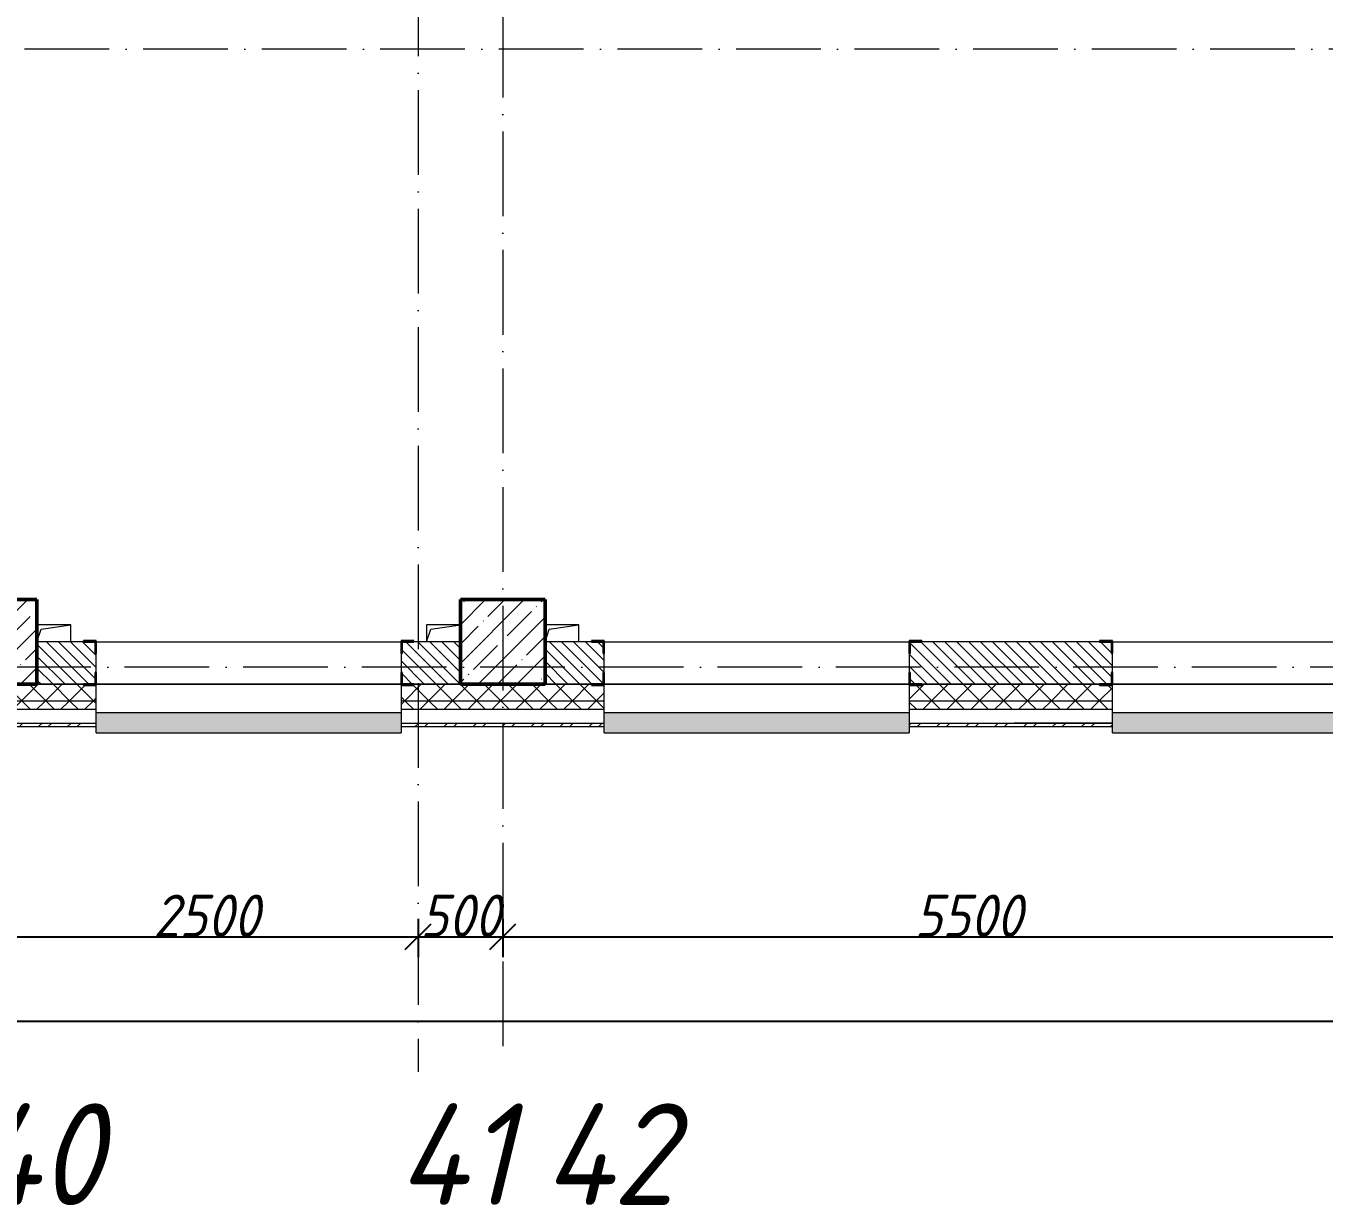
# Model space of a CAD drawing. Header units: millimetres. Extents: x -606178 to 312196, y -19338 to 632709.
# Drawn here: x -86030 to -78365, y 503900 to 510862 of the extents above; entities that cross this region are included whole.
import ezdxf

# ---------------------------------------------------------------- set-up
doc = ezdxf.new("R2010")
doc.units = ezdxf.units.MM
doc.linetypes.add('50_200_ШТРИХ_1Т_ш5_п1_п1_', pattern=[700, 500, -100, 0, -100])
for name, color, linetype, lineweight in [('A-____-____-DIMS', 7, 'Continuous', 9), ('A-GENM-____-MCUT', 7, 'Continuous', 25), ('A-GENM-____-OTLN', 7, 'Continuous', 9), ('A-GENM-____-OTLN-1', 7, 'Continuous', 25), ('A-GLAZ-____-OTLN', 7, 'Continuous', 9), ('A-WALL-____-MCUT', 7, 'Continuous', 13), ('A-WALL-____-MCUT-1', 7, 'Continuous', 9), ('A-WALL-____-OTLN', 7, 'Continuous', 9), ('A-WALL-____-PATT-1', 7, 'Continuous', 9), ('A-WALL-FNSH-MCUT-1', 7, 'Continuous', 9), ('S-COLS-____-MCUT', 7, 'Continuous', 50), ('S-COLS-____-OTLN', 7, 'Continuous', 9), ('S-GRID-____-IDEN', 7, 'Continuous', 9), ('S-GRID-____-OTLN-1', 7, '50_200_ШТРИХ_1Т_ш5_п1_п1_', 9)]:
    doc.layers.add(name, color=color, linetype=linetype, lineweight=lineweight)
doc.layers.add('A-GLAZ-____-OTLN-1', color=7, linetype='Continuous', lineweight=9, true_color=0xc0c0c0)
doc.styles.add('ISOCPEUR_I_9', font='isocpeui.ttf', dxfattribs={"width": 0.9, "height": 250})
doc.dimstyles.new('ISO-2_5_0_9К_БОЛЬШОЙ_ОСИ', dxfattribs={"dimscale": 304.8, "dimtxt": 248.995294, "dimasz": 0.492126, "dimexe": 0.393701, "dimexo": 0, "dimgap": 0, "dimtad": 1, "dimdec": 0, "dimzin": 0, "dimdsep": 46, "dimtxsty": 'ISOCPEUR_I_9', "dimblk1": 'OBLIQUE', "dimblk2": 'OBLIQUE', "dimsah": 1, "dimcen": 0.09, "dimdle": 0.393701, "dimazin": 0, "dimtfac": 1, "dimtdec": 4, "dimtix": 1, "dimtmove": 0, "dimatfit": 3, "dimfxl": 1, "dimtvp": 1, "dimtolj": 1, "dimtzin": 0, "dimarcsym": 2})
pattern_1 = [(45, (-140714.89, 451794.26), (-70.71068, 70.71068), []), (135, (-140714.89, 451794.26), (-70.71068, -70.71068), [])]
pattern_2 = [(135, (-140714.89, 451794.26), (-35.35534, -35.35534), [])]
pattern_3 = [(45, (-140714.89, 451794.26), (-85.53659, 85.53659), []), (45, (-140657.87, 451794.26), (-85.53659, 85.53659), [])]

# ---------------------------------------------------------------- blocks, each defined once
blk = doc.blocks.new('BSC_Колонна _Прямоугольная - 500х500-V18-АР1_План отверстий 3 этажа в осях 1-64_Ю-ЯЯ')
at = {"layer": 'S-COLS-____-OTLN'}
h = blk.add_hatch(dxfattribs=at)
h.set_pattern_fill('FP_25', color=256, style=0, pattern_type=2)
h.set_pattern_definition([(45, (-54500, -55431.04), (-114.04925, 114.04925), []), (45, (-54385.95, -55431.04), (-114.04925, 114.04925), [201.613, -40.323, 3.353, -36.97])])
h.paths.add_polyline_path([(-250, -250), (250, -250), (250, 250), (-250, 250), (-250, 177.9)], flags=0)
at = {"layer": 'S-COLS-____-MCUT'}
for p, q in [((250, 250), (-250, 250)), ((-250, 250), (-250, -250)), ((250, -250), (250, 250)), ((-250, -250), (250, -250))]:
    blk.add_line(p, q, dxfattribs=at)
blk = doc.blocks.new('BSC_Колонна _Прямоугольная - 500х500-V62-АР1_План отверстий 3 этажа в осях 1-64_Ю-ЯЯ')
at = {"layer": 'S-COLS-____-OTLN'}
h = blk.add_hatch(dxfattribs=at)
h.set_pattern_fill('FP_70', color=256, style=0, pattern_type=2)
h.set_pattern_definition([(45, (-57500, -55431.04), (-114.04925, 114.04925), []), (45, (-57385.95, -55431.04), (-114.04925, 114.04925), [201.613, -40.323, 3.353, -36.97])])
h.paths.add_polyline_path([(-250, -250), (250, -250), (250, 250), (-250, 250), (-250, 177.9)], flags=0)
at = {"layer": 'S-COLS-____-MCUT'}
for p, q in [((250, 250), (-250, 250)), ((-250, 250), (-250, -250)), ((250, -250), (250, 250)), ((-250, -250), (250, -250))]:
    blk.add_line(p, q, dxfattribs=at)
blk = doc.blocks.new('Фахверк_СКБ_Уголок - 250_2700-27497298-АР1_План отверстий 3 этажа в осях 1-64_Ю-ЯЯ')
at = {"layer": 'A-GENM-____-MCUT'}
for p, q in [((200, 181), (125, 181)), ((125, 181), (125, 106)), ((131, 106), (131, 175)), ((131, 175), (200, 175)), ((200, 175), (200, 181)), ((125, 106), (131, 106)), ((131, -6), (125, -6)), ((125, -6), (125, -81)), ((131, -75), (131, -6)), ((200, -75), (131, -75)), ((200, -81), (200, -75)), ((125, -81), (200, -81))]:
    blk.add_line(p, q, dxfattribs=at)
blk = doc.blocks.new('AR_Отверстие прямоугольное _в плите_ - AR_Отверстие прямоугольное _в плите_-V178-АР1_План отверстий 3 этажа в осях 1-64_Ю-ЯЯ')
at = {"layer": 'A-GENM-____-OTLN'}
for p, q in [((100, 50), (-100, 50)), ((-100, -50), (-75, 25)), ((-75, 25), (100, 50)), ((100, -50), (100, 50))]:
    blk.add_line(p, q, dxfattribs=at)
blk = doc.blocks.new('AR_Отверстие прямоугольное _в плите_ - AR_Отверстие прямоугольное _в плите_-V185-АР1_План отверстий 3 этажа в осях 1-64_Ю-ЯЯ')
at = {"layer": 'A-GENM-____-OTLN'}
for p, q in [((100, 50), (-100, 50)), ((-100, 50), (-100, -50)), ((-100, -50), (-75, 25)), ((-75, 25), (100, 50))]:
    blk.add_line(p, q, dxfattribs=at)
blk = doc.blocks.new('Отлив_СКБ - Отлив витража_120_НВФ-31885687-АР1_План отверстий 3 этажа в осях 1-64_Ю-ЯЯ')
at = {"layer": 'A-GLAZ-____-OTLN-1'}
for points in [[(0, -2), (1800, -2), (1800, 0), (0, 0)], [(945, -120), (1800, -120), (1800, -2), (0, -2), (0, -120), (878.1, -120)]]:
    blk.add_hatch(color=256, dxfattribs=at).paths.add_polyline_path(points, flags=0)
at = {"layer": 'A-GLAZ-____-OTLN'}
for p, q in [((0, 0), (1800, 0)), ((1800, -2), (0, -2)), ((0, -120), (0, -83)), ((0, -120), (1800, -120)), ((1800, -83), (1800, -120))]:
    blk.add_line(p, q, dxfattribs=at)
blk = doc.blocks.new('_Oblique')
at = {"color": 0, "linetype": 'ByBlock', "lineweight": -2}
blk.add_line((-0.5, -0.5), (0.5, 0.5), dxfattribs=at)
blk = doc.blocks.new('*D5263')
at = {"layer": 'A-____-____-DIMS', "color": 0, "lineweight": -2, "transparency": 16777216}
for p, q in [((-86214.9, 505588.8), (-86214.9, 505362.7)), ((-83714.9, 505588.8), (-83714.9, 505362.7)), ((-86334.9, 505482.7), (-83594.9, 505482.7))]:
    blk.add_line(p, q, dxfattribs=at)
at = {"layer": 'Defpoints', "color": 0, "transparency": 16777216}
for p in [(-86214.9, 505588.8), (-83714.9, 505588.8), (-83714.9, 505482.7)]:
    blk.add_point(p, dxfattribs=at)
at = {"layer": 'A-____-____-DIMS', "color": 0, "lineweight": -2, "transparency": 16777216, "xscale": 150, "yscale": 150, "zscale": 150, "rotation": 180}
blk.add_blockref('_Oblique', (-86214.9, 505482.7), dxfattribs=at)
at = {"layer": 'A-____-____-DIMS', "color": 0, "lineweight": -2, "transparency": 16777216, "xscale": 150, "yscale": 150, "zscale": 150}
blk.add_blockref('_Oblique', (-83714.9, 505482.7), dxfattribs=at)
at = {"layer": 'A-____-____-DIMS', "color": 0, "transparency": 16777216, "insert": (-84964.9, 505607.7), "char_height": 250, "width": 758.478, "attachment_point": 5, "style": 'ISOCPEUR_I_9'}
blk.add_mtext('\\A1;2500', dxfattribs=at)
blk = doc.blocks.new('*D5264')
at = {"layer": 'A-____-____-DIMS', "color": 0, "lineweight": -2, "transparency": 16777216}
for p, q in [((-83714.9, 505588.8), (-83714.9, 505362.7)), ((-83214.9, 505588.8), (-83214.9, 505362.7)), ((-83834.9, 505482.7), (-83094.9, 505482.7))]:
    blk.add_line(p, q, dxfattribs=at)
at = {"layer": 'Defpoints', "color": 0, "transparency": 16777216}
for p in [(-83714.9, 505588.8), (-83214.9, 505588.8), (-83214.9, 505482.7)]:
    blk.add_point(p, dxfattribs=at)
at = {"layer": 'A-____-____-DIMS', "color": 0, "lineweight": -2, "transparency": 16777216, "xscale": 150, "yscale": 150, "zscale": 150, "rotation": 180}
blk.add_blockref('_Oblique', (-83714.9, 505482.7), dxfattribs=at)
at = {"layer": 'A-____-____-DIMS', "color": 0, "lineweight": -2, "transparency": 16777216, "xscale": 150, "yscale": 150, "zscale": 150}
blk.add_blockref('_Oblique', (-83214.9, 505482.7), dxfattribs=at)
at = {"layer": 'A-____-____-DIMS', "color": 0, "transparency": 16777216, "insert": (-83464.9, 505607.7), "char_height": 250, "width": 568.858, "attachment_point": 5, "style": 'ISOCPEUR_I_9'}
blk.add_mtext('\\A1;500', dxfattribs=at)
blk = doc.blocks.new('*D5265')
at = {"layer": 'A-____-____-DIMS', "color": 0, "lineweight": -2, "transparency": 16777216}
for p, q in [((-83214.9, 505588.8), (-83214.9, 505362.7)), ((-77714.9, 505588.8), (-77714.9, 505362.7)), ((-83334.9, 505482.7), (-77594.9, 505482.7))]:
    blk.add_line(p, q, dxfattribs=at)
at = {"layer": 'Defpoints', "color": 0, "transparency": 16777216}
for p in [(-83214.9, 505588.8), (-77714.9, 505588.8), (-77714.9, 505482.7)]:
    blk.add_point(p, dxfattribs=at)
at = {"layer": 'A-____-____-DIMS', "color": 0, "lineweight": -2, "transparency": 16777216, "xscale": 150, "yscale": 150, "zscale": 150, "rotation": 180}
blk.add_blockref('_Oblique', (-83214.9, 505482.7), dxfattribs=at)
at = {"layer": 'A-____-____-DIMS', "color": 0, "lineweight": -2, "transparency": 16777216, "xscale": 150, "yscale": 150, "zscale": 150}
blk.add_blockref('_Oblique', (-77714.9, 505482.7), dxfattribs=at)
at = {"layer": 'A-____-____-DIMS', "color": 0, "transparency": 16777216, "insert": (-80464.9, 505607.7), "char_height": 250, "width": 758.478, "attachment_point": 5, "style": 'ISOCPEUR_I_9'}
blk.add_mtext('\\A1;5500', dxfattribs=at)
blk = doc.blocks.new('*D5218')
at = {"layer": 'A-____-____-DIMS', "color": 0, "lineweight": -2, "transparency": 16777216}
for p, q in [((-143064.9, 505092), (-143064.9, 504865.9)), ((-69664.9, 505092), (-69664.9, 504865.9)), ((-143184.9, 504985.9), (-69544.9, 504985.9))]:
    blk.add_line(p, q, dxfattribs=at)
at = {"layer": 'Defpoints', "color": 0, "transparency": 16777216}
for p in [(-143064.9, 505092), (-69664.9, 505092), (-69664.9, 504985.9)]:
    blk.add_point(p, dxfattribs=at)
at = {"layer": 'A-____-____-DIMS', "color": 0, "lineweight": -2, "transparency": 16777216, "xscale": 150, "yscale": 150, "zscale": 150, "rotation": 180}
blk.add_blockref('_Oblique', (-143064.9, 504985.9), dxfattribs=at)
at = {"layer": 'A-____-____-DIMS', "color": 0, "lineweight": -2, "transparency": 16777216, "xscale": 150, "yscale": 150, "zscale": 150}
blk.add_blockref('_Oblique', (-69664.9, 504985.9), dxfattribs=at)
at = {"layer": 'A-____-____-DIMS', "color": 0, "transparency": 16777216, "insert": (-106364.9, 505112.5), "char_height": 250, "width": 971.082, "attachment_point": 5, "style": 'ISOCPEUR_I_9'}
blk.add_mtext('\\A1;73400', dxfattribs=at)

msp = doc.modelspace()

# ---------------------------------------------------------------- hatches: boundary and pattern name
at = {"layer": 'A-WALL-____-PATT-1'}
h = msp.add_hatch(dxfattribs=at)
h.set_pattern_fill('FP_9', color=256, style=0, pattern_type=2)
h.set_pattern_definition(pattern_2)
h.paths.add_polyline_path([(-85964.891, 506975.3011), (-85620.891, 506975.3011), (-85620.891, 507044.3011), (-85614.891, 507044.3011), (-85614.891, 507156.3011), (-85620.891, 507156.3011), (-85620.891, 507225.3011), (-85964.891, 507225.3011)], flags=0)
h.paths.add_polyline_path([(-83464.891, 506975.3011), (-83464.891, 507225.3011), (-83808.891, 507225.3011), (-83808.891, 507156.3011), (-83814.891, 507156.3011), (-83814.891, 507044.3011), (-83808.891, 507044.3011), (-83808.891, 506975.3011), (-83739.891, 506975.3011)], flags=0)
h = msp.add_hatch(dxfattribs=at)
h.set_pattern_fill('FP_9', color=256, style=0, pattern_type=2)
h.set_pattern_definition(pattern_2)
h.paths.add_polyline_path([(-77808.891, 506975.3011), (-77464.891, 506975.3011), (-77464.891, 507225.3011), (-77808.891, 507225.3011), (-77808.891, 507156.3011), (-77814.891, 507156.3011), (-77814.891, 507044.3011), (-77808.891, 507044.3011)], flags=0)
h.paths.add_polyline_path([(-79689.891, 506975.3011), (-79620.891, 506975.3011), (-79620.891, 507044.3011), (-79614.891, 507044.3011), (-79614.891, 507156.3011), (-79620.891, 507156.3011), (-79620.891, 507225.3011), (-80808.891, 507225.3011), (-80808.891, 507156.3011), (-80814.891, 507156.3011), (-80814.891, 507044.3011), (-80808.891, 507044.3011), (-80808.891, 506975.3011), (-80635.1311, 506975.3011)], flags=0)
h.paths.add_polyline_path([(-82620.891, 506975.3011), (-82620.891, 507044.3011), (-82614.891, 507044.3011), (-82614.891, 507156.3011), (-82620.891, 507156.3011), (-82620.891, 507225.3011), (-82964.891, 507225.3011), (-82964.891, 506975.3011), (-82689.891, 506975.3011)], flags=0)
h = msp.add_hatch(dxfattribs=at)
h.set_pattern_fill('FP_4', color=256, style=0, pattern_type=2)
h.set_pattern_definition(pattern_1)
h.paths.add_polyline_path([(-66495.4168, 506875.3011), (-66414.891, 506875.3011), (-66414.891, 506975.3011), (-72764.891, 506975.3011), (-72764.891, 506875.3011), (-70030.3454, 506875.3011)], flags=0)
h.paths.add_polyline_path([(-77100.2026, 506875.3011), (-76714.891, 506875.3011), (-76714.891, 506969.3011), (-76789.891, 506969.3011), (-76789.891, 506975.3011), (-77739.891, 506975.3011), (-77739.891, 506969.3011), (-77814.891, 506969.3011), (-77814.891, 506875.3011), (-77464.891, 506875.3011)], flags=0)
h.paths.add_polyline_path([(-75332.7383, 506875.3011), (-73764.891, 506875.3011), (-73764.891, 506975.3011), (-75639.891, 506975.3011), (-75639.891, 506969.3011), (-75714.891, 506969.3011), (-75714.891, 506875.3011)], flags=0)
h.paths.add_polyline_path([(-80739.891, 506875.3011), (-79614.891, 506875.3011), (-79614.891, 506969.3011), (-79689.891, 506969.3011), (-79689.891, 506975.3011), (-80739.891, 506975.3011), (-80739.891, 506969.3011), (-80814.891, 506969.3011), (-80814.891, 506875.3011), (-80808.891, 506875.3011)], flags=0)
h.paths.add_polyline_path([(-82614.891, 506875.3011), (-82614.891, 506969.3011), (-82689.891, 506969.3011), (-82689.891, 506975.3011), (-83739.891, 506975.3011), (-83739.891, 506969.3011), (-83814.891, 506969.3011), (-83814.891, 506875.3011), (-83286.3276, 506875.3011)], flags=0)
h.paths.add_polyline_path([(-86739.891, 506875.3011), (-85614.891, 506875.3011), (-85614.891, 506969.3011), (-85689.891, 506969.3011), (-85689.891, 506975.3011), (-86739.891, 506975.3011), (-86739.891, 506969.3011), (-86814.891, 506969.3011), (-86814.891, 506875.3011)], flags=0)
h.paths.add_polyline_path([(-88689.891, 506875.3011), (-88614.891, 506875.3011), (-88614.891, 506969.3011), (-88689.891, 506969.3011), (-88689.891, 506975.3011), (-89739.891, 506975.3011), (-89739.891, 506969.3011), (-89814.891, 506969.3011), (-89814.891, 506875.3011), (-89472.4526, 506875.3011)], flags=0)
h.paths.add_polyline_path([(-92464.891, 506875.3011), (-91614.891, 506875.3011), (-91614.891, 506969.3011), (-91689.891, 506969.3011), (-91689.891, 506975.3011), (-92739.891, 506975.3011), (-92739.891, 506969.3011), (-92814.891, 506969.3011), (-92814.891, 506875.3011), (-92739.891, 506875.3011)], flags=0)
h.paths.add_polyline_path([(-94774.8454, 506875.3011), (-94614.891, 506875.3011), (-94614.891, 506969.3011), (-94689.891, 506969.3011), (-94689.891, 506975.3011), (-96289.891, 506975.3011), (-96289.891, 506969.3011), (-96364.891, 506969.3011), (-96364.891, 506875.3011), (-95658.5776, 506875.3011)], flags=0)
h.paths.add_polyline_path([(-98309.774, 506875.3011), (-98164.891, 506875.3011), (-98164.891, 506969.3011), (-98239.891, 506969.3011), (-98239.891, 506975.3011), (-99289.891, 506975.3011), (-99289.891, 506969.3011), (-99364.891, 506969.3011), (-99364.891, 506875.3011)], flags=0)
h.paths.add_polyline_path([(-101164.891, 506875.3011), (-101164.891, 506969.3011), (-101239.891, 506969.3011), (-101239.891, 506975.3011), (-102289.891, 506975.3011), (-102289.891, 506969.3011), (-102364.891, 506969.3011), (-102364.891, 506875.3011), (-101844.7026, 506875.3011)], flags=0)
h.paths.add_polyline_path([(-104495.899, 506875.3011), (-104164.891, 506875.3011), (-104164.891, 506969.3011), (-104239.891, 506969.3011), (-104239.891, 506975.3011), (-105289.891, 506975.3011), (-105289.891, 506969.3011), (-105364.891, 506969.3011), (-105364.891, 506875.3011), (-104937.7651, 506875.3011)], flags=0)
h.paths.add_polyline_path([(-108289.891, 506875.3011), (-107164.891, 506875.3011), (-107164.891, 506969.3011), (-107239.891, 506969.3011), (-107239.891, 506975.3011), (-108289.891, 506975.3011), (-108289.891, 506969.3011), (-108364.891, 506969.3011), (-108364.891, 506875.3011), (-108358.891, 506875.3011)], flags=0)
h.paths.add_polyline_path([(-111364.891, 506875.3011), (-110164.891, 506875.3011), (-110164.891, 506969.3011), (-110239.891, 506969.3011), (-110239.891, 506975.3011), (-111289.891, 506975.3011), (-111289.891, 506969.3011), (-111364.891, 506969.3011)], flags=0)
h.paths.add_polyline_path([(-113164.891, 506875.3011), (-113164.891, 506969.3011), (-113239.891, 506969.3011), (-113239.891, 506975.3011), (-114289.891, 506975.3011), (-114289.891, 506969.3011), (-114364.891, 506969.3011), (-114364.891, 506875.3011), (-113333.2204, 506875.3011)], flags=0)
h.paths.add_polyline_path([(-117289.891, 506875.3011), (-116164.891, 506875.3011), (-116164.891, 506969.3011), (-116239.891, 506969.3011), (-116239.891, 506975.3011), (-117289.891, 506975.3011), (-117289.891, 506969.3011), (-117364.891, 506969.3011), (-117364.891, 506875.3011), (-117358.891, 506875.3011)], flags=0)
h.paths.add_polyline_path([(-119164.891, 506875.3011), (-119164.891, 506969.3011), (-119239.891, 506969.3011), (-119239.891, 506975.3011), (-120289.891, 506975.3011), (-120289.891, 506969.3011), (-120364.891, 506969.3011), (-120364.891, 506875.3011), (-119239.891, 506875.3011)], flags=0)
h.paths.add_polyline_path([(-122514.891, 506875.3011), (-122164.891, 506875.3011), (-122164.891, 506969.3011), (-122239.891, 506969.3011), (-122239.891, 506975.3011), (-123289.891, 506975.3011), (-123289.891, 506969.3011), (-123364.891, 506969.3011), (-123364.891, 506875.3011), (-123014.891, 506875.3011)], flags=0)
h.paths.add_polyline_path([(-124364.891, 506875.3011), (-124364.891, 506969.3011), (-124439.891, 506969.3011), (-124439.891, 506975.3011), (-134164.891, 506975.3011), (-134164.891, 506875.3011), (-124821.7383, 506875.3011)], flags=0)
h.paths.add_polyline_path([(-135164.891, 506875.3011), (-135164.891, 506975.3011), (-143164.891, 506975.3011), (-143164.891, 506875.3011), (-137193.9883, 506875.3011)], flags=0)
h = msp.add_hatch(dxfattribs=at)
h.set_pattern_fill('FP_4', color=256, style=0, pattern_type=2)
h.set_pattern_definition(pattern_1)
h.paths.add_polyline_path([(-66414.891, 506825.3011), (-66414.891, 506875.3011), (-72764.891, 506875.3011), (-72764.891, 506825.3011), (-66495.4168, 506825.3011)], flags=0)
h.paths.add_polyline_path([(-73764.891, 506825.3011), (-73764.891, 506875.3011), (-75714.891, 506875.3011), (-75714.891, 506825.3011), (-75332.7383, 506825.3011)], flags=0)
h.paths.add_polyline_path([(-79614.891, 506825.3011), (-79614.891, 506875.3011), (-80814.891, 506875.3011), (-80814.891, 506825.3011), (-80635.1311, 506825.3011)], flags=0)
h.paths.add_polyline_path([(-77100.2026, 506825.3011), (-76714.891, 506825.3011), (-76714.891, 506875.3011), (-77814.891, 506875.3011), (-77814.891, 506825.3011)], flags=0)
h.paths.add_polyline_path([(-83286.3276, 506825.3011), (-82614.891, 506825.3011), (-82614.891, 506875.3011), (-83814.891, 506875.3011), (-83814.891, 506825.3011)], flags=0)
h.paths.add_polyline_path([(-85614.891, 506825.3011), (-85614.891, 506875.3011), (-86814.891, 506875.3011), (-86814.891, 506825.3011), (-85937.524, 506825.3011)], flags=0)
h.paths.add_polyline_path([(-88614.891, 506825.3011), (-88614.891, 506875.3011), (-89814.891, 506875.3011), (-89814.891, 506825.3011), (-89472.4526, 506825.3011)], flags=0)
h.paths.add_polyline_path([(-91614.891, 506825.3011), (-91614.891, 506875.3011), (-92814.891, 506875.3011), (-92814.891, 506825.3011), (-92123.649, 506825.3011)], flags=0)
h.paths.add_polyline_path([(-94614.891, 506825.3011), (-94614.891, 506875.3011), (-96364.891, 506875.3011), (-96364.891, 506825.3011), (-94774.8454, 506825.3011)], flags=0)
h.paths.add_polyline_path([(-98164.891, 506825.3011), (-98164.891, 506875.3011), (-99364.891, 506875.3011), (-99364.891, 506825.3011), (-98309.774, 506825.3011)], flags=0)
h.paths.add_polyline_path([(-101164.891, 506825.3011), (-101164.891, 506875.3011), (-102364.891, 506875.3011), (-102364.891, 506825.3011), (-101844.7026, 506825.3011)], flags=0)
h.paths.add_polyline_path([(-104164.891, 506825.3011), (-104164.891, 506875.3011), (-105364.891, 506875.3011), (-105364.891, 506825.3011), (-104495.899, 506825.3011)], flags=0)
h.paths.add_polyline_path([(-108364.891, 506825.3011), (-107164.891, 506825.3011), (-107164.891, 506875.3011), (-108364.891, 506875.3011)], flags=0)
h.paths.add_polyline_path([(-110682.024, 506825.3011), (-110164.891, 506825.3011), (-110164.891, 506875.3011), (-111364.891, 506875.3011), (-111364.891, 506825.3011)], flags=0)
h.paths.add_polyline_path([(-113333.2204, 506825.3011), (-113164.891, 506825.3011), (-113164.891, 506875.3011), (-114364.891, 506875.3011), (-114364.891, 506825.3011), (-114216.9526, 506825.3011)], flags=0)
h.paths.add_polyline_path([(-116164.891, 506825.3011), (-116164.891, 506875.3011), (-117364.891, 506875.3011), (-117364.891, 506825.3011), (-116868.149, 506825.3011)], flags=0)
h.paths.add_polyline_path([(-119519.3455, 506825.3011), (-119164.891, 506825.3011), (-119164.891, 506875.3011), (-120364.891, 506875.3011), (-120364.891, 506825.3011)], flags=0)
h.paths.add_polyline_path([(-122170.5419, 506825.3011), (-122164.891, 506825.3011), (-122164.891, 506875.3011), (-123364.891, 506875.3011), (-123364.891, 506825.3011), (-123054.274, 506825.3011)], flags=0)
h.paths.add_polyline_path([(-124821.7383, 506825.3011), (-124364.891, 506825.3011), (-124364.891, 506875.3011), (-134164.891, 506875.3011), (-134164.891, 506825.3011), (-126589.2026, 506825.3011)], flags=0)
h.paths.add_polyline_path([(-135164.891, 506825.3011), (-135164.891, 506875.3011), (-143264.891, 506875.3011), (-143264.891, 506825.3011), (-137193.9883, 506825.3011)], flags=0)
h = msp.add_hatch(dxfattribs=at)
h.set_pattern_fill('FP_6', color=256, style=0, pattern_type=2)
h.set_pattern_definition(pattern_3)
h.paths.add_polyline_path([(-80635.1311, 506725.3011), (-80194.891, 506725.3011), (-80194.891, 506745.3011), (-80814.891, 506745.3011), (-80814.891, 506725.3011)], flags=0)
h.paths.add_polyline_path([(-82614.891, 506725.3011), (-82614.891, 506745.3011), (-83814.891, 506745.3011), (-83814.891, 506725.3011), (-83286.3276, 506725.3011)], flags=0)
h.paths.add_polyline_path([(-86814.891, 506725.3011), (-85614.891, 506725.3011), (-85614.891, 506745.3011), (-86814.891, 506745.3011)], flags=0)
h.paths.add_polyline_path([(-88614.891, 506725.3011), (-88614.891, 506745.3011), (-89814.891, 506745.3011), (-89814.891, 506725.3011), (-89472.4526, 506725.3011)], flags=0)
h.paths.add_polyline_path([(-92123.649, 506725.3011), (-91614.891, 506725.3011), (-91614.891, 506745.3011), (-92814.891, 506745.3011), (-92814.891, 506725.3011)], flags=0)
h.paths.add_polyline_path([(-94614.891, 506725.3011), (-94614.891, 506745.3011), (-95479.891, 506745.3011), (-95479.891, 506725.3011), (-94774.8454, 506725.3011)], flags=0)
h = msp.add_hatch(dxfattribs=at)
h.set_pattern_fill('FP_6', color=256, style=0, pattern_type=2)
h.set_pattern_definition(pattern_3)
h.paths.add_polyline_path([(-66514.891, 506725.3011), (-66514.891, 506745.3011), (-72764.891, 506745.3011), (-72764.891, 506725.3011), (-70030.3454, 506725.3011)], flags=0)
h.paths.add_polyline_path([(-73764.891, 506725.3011), (-73764.891, 506745.3011), (-75714.891, 506745.3011), (-75714.891, 506725.3011), (-75332.7383, 506725.3011)], flags=0)
h.paths.add_polyline_path([(-77814.891, 506725.3011), (-76714.891, 506725.3011), (-76714.891, 506745.3011), (-77814.891, 506745.3011)], flags=0)
h.paths.add_polyline_path([(-80194.891, 506725.3011), (-79614.891, 506725.3011), (-79614.891, 506745.3011), (-80194.891, 506745.3011)], flags=0)

# ---------------------------------------------------------------- linework, layer by layer
at = {"layer": 'A-WALL-____-MCUT'}
for p, q in [((-85689.891, 507225.3011), (-85964.891, 507225.3011)), ((-83464.891, 507225.3011), (-83739.891, 507225.3011)), ((-82689.891, 507225.3011), (-82964.891, 507225.3011)), ((-79689.891, 507225.3011), (-80739.891, 507225.3011)), ((-85614.891, 507044.3011), (-85614.891, 507156.3011)), ((-83814.891, 507156.3011), (-83814.891, 507044.3011)), ((-82614.891, 507044.3011), (-82614.891, 507156.3011)), ((-80814.891, 507156.3011), (-80814.891, 507044.3011)), ((-79614.891, 507044.3011), (-79614.891, 507156.3011)), ((-85614.891, 506745.3011), (-85614.891, 506969.3011)), ((-83814.891, 506969.3011), (-83814.891, 506745.3011)), ((-82614.891, 506745.3011), (-82614.891, 506969.3011)), ((-80814.891, 506969.3011), (-80814.891, 506745.3011)), ((-79614.891, 506745.3011), (-79614.891, 506969.3011)), ((-86814.891, 506745.3011), (-85614.891, 506745.3011)), ((-83814.891, 506745.3011), (-82614.891, 506745.3011)), ((-80814.891, 506745.3011), (-79614.891, 506745.3011))]:
    msp.add_line(p, q, dxfattribs=at)
at = {"layer": 'A-WALL-____-MCUT-1'}
for p, q in [((-85689.891, 506975.3011), (-85964.891, 506975.3011)), ((-85964.891, 506975.3011), (-85689.891, 506975.3011)), ((-83464.891, 506975.3011), (-83739.891, 506975.3011)), ((-83739.891, 506975.3011), (-83464.891, 506975.3011)), ((-82689.891, 506975.3011), (-82964.891, 506975.3011)), ((-82964.891, 506975.3011), (-82689.891, 506975.3011)), ((-79689.891, 506975.3011), (-80739.891, 506975.3011)), ((-80739.891, 506975.3011), (-79689.891, 506975.3011)), ((-85614.891, 506875.3011), (-86814.891, 506875.3011)), ((-85614.891, 506825.3011), (-86814.891, 506825.3011)), ((-82614.891, 506875.3011), (-83814.891, 506875.3011)), ((-82614.891, 506825.3011), (-83814.891, 506825.3011)), ((-79614.891, 506875.3011), (-80814.891, 506875.3011)), ((-79614.891, 506825.3011), (-80814.891, 506825.3011))]:
    msp.add_line(p, q, dxfattribs=at)
at = {"layer": 'A-WALL-____-OTLN'}
for p, q in [((-85614.891, 507225.3011), (-83814.891, 507225.3011)), ((-82614.891, 507225.3011), (-80814.891, 507225.3011)), ((-79614.891, 507225.3011), (-77814.891, 507225.3011)), ((-85614.891, 506975.3011), (-83814.891, 506975.3011)), ((-83814.891, 506975.3011), (-85614.891, 506975.3011)), ((-82614.891, 506975.3011), (-80814.891, 506975.3011)), ((-80814.891, 506975.3011), (-82614.891, 506975.3011)), ((-79614.891, 506975.3011), (-77814.891, 506975.3011)), ((-77814.891, 506975.3011), (-79614.891, 506975.3011))]:
    msp.add_line(p, q, dxfattribs=at)
at = {"layer": 'A-WALL-FNSH-MCUT-1'}
for p, q in [((-85614.891, 506725.3011), (-85614.891, 506745.3011)), ((-83814.891, 506745.3011), (-83814.891, 506725.3011)), ((-82614.891, 506725.3011), (-82614.891, 506745.3011)), ((-80814.891, 506745.3011), (-80814.891, 506725.3011)), ((-79614.891, 506745.3011), (-80194.891, 506745.3011)), ((-79614.891, 506725.3011), (-79614.891, 506745.3011)), ((-86814.891, 506725.3011), (-85614.891, 506725.3011)), ((-83814.891, 506725.3011), (-82614.891, 506725.3011)), ((-80814.891, 506725.3011), (-80194.891, 506725.3011)), ((-80194.891, 506725.3011), (-79614.891, 506725.3011))]:
    msp.add_line(p, q, dxfattribs=at)
at = {"layer": 'S-GRID-____-OTLN-1'}
for p, q in [((-83714.891, 542687.1106), (-83714.891, 504685.847)), ((-83214.891, 542443.5807), (-83214.891, 504836.7347)), ((-65234.8505, 510725.3011), (-145383.6612, 510725.3011)), ((-36640.4843, 507075.3011), (-145383.6612, 507075.3011))]:
    msp.add_line(p, q, dxfattribs=at)

# ---------------------------------------------------------------- block references
at = {"layer": 'A-GENM-____-OTLN'}
for name, p in [('AR_Отверстие прямоугольное _в плите_ - AR_Отверстие прямоугольное _в плите_-V178-АР1_План отверстий 3 этажа в осях 1-64_Ю-ЯЯ', (-85864.891, 507275.3011)), ('AR_Отверстие прямоугольное _в плите_ - AR_Отверстие прямоугольное _в плите_-V185-АР1_План отверстий 3 этажа в осях 1-64_Ю-ЯЯ', (-83564.891, 507275.3011)), ('AR_Отверстие прямоугольное _в плите_ - AR_Отверстие прямоугольное _в плите_-V178-АР1_План отверстий 3 этажа в осях 1-64_Ю-ЯЯ', (-82864.891, 507275.3011))]:
    msp.add_blockref(name, p, dxfattribs=at)
at = {"layer": 'A-GENM-____-OTLN-1', "rotation": 180}
for p in [(-85489.891, 507150.3011), (-82489.891, 507150.3011), (-79489.891, 507150.3011)]:
    msp.add_blockref('Фахверк_СКБ_Уголок - 250_2700-27497298-АР1_План отверстий 3 этажа в осях 1-64_Ю-ЯЯ', p, dxfattribs=at)
at = {"layer": 'A-GENM-____-OTLN-1'}
for p in [(-83939.891, 507050.3011), (-80939.891, 507050.3011)]:
    msp.add_blockref('Фахверк_СКБ_Уголок - 250_2700-27497298-АР1_План отверстий 3 этажа в осях 1-64_Ю-ЯЯ', p, dxfattribs=at)
at = {"layer": 'A-GLAZ-____-OTLN'}
for p in [(-85614.891, 506808.3011), (-82614.891, 506808.3011), (-79614.891, 506808.3011)]:
    msp.add_blockref('Отлив_СКБ - Отлив витража_120_НВФ-31885687-АР1_План отверстий 3 этажа в осях 1-64_Ю-ЯЯ', p, dxfattribs=at)
at = {"layer": 'S-COLS-____-OTLN'}
for name, p in [('BSC_Колонна _Прямоугольная - 500х500-V18-АР1_План отверстий 3 этажа в осях 1-64_Ю-ЯЯ', (-86214.891, 507225.3011)), ('BSC_Колонна _Прямоугольная - 500х500-V62-АР1_План отверстий 3 этажа в осях 1-64_Ю-ЯЯ', (-83214.891, 507225.3011))]:
    msp.add_blockref(name, p, dxfattribs=at)

# ---------------------------------------------------------------- texts
at = {"layer": 'S-GRID-____-IDEN', "char_height": 600, "attachment_point": 1, "style": 'ISOCPEUR_I_9'}
for s, insert, width in [('40', (-86358.2626, 504499.7806), 425.696062), ('41', (-83834.4126, 504499.7806), 367.974562), ('42', (-82973.3592, 504499.7806), 425.696062)]:
    msp.add_mtext(s, dxfattribs=dict(at, insert=insert, width=width))

# ---------------------------------------------------------------- dimensions: what is measured, and where the dimension line sits
at = {"layer": 'A-____-____-DIMS'}
for base, p1, p2, override, picture, middle in [((-83714.891, 505482.7262), (-86214.891, 505588.7923), (-83714.891, 505588.7923), {"dimpost": '<>', "dimfxl": 2500}, '*D5263', (-84964.891, 505607.7262)), ((-83214.891, 505482.7262), (-83714.891, 505588.7923), (-83214.891, 505588.7923), {"dimpost": '<>', "dimfxl": 500}, '*D5264', (-83464.891, 505607.7262)), ((-77714.891, 505482.7262), (-83214.891, 505588.7923), (-77714.891, 505588.7923), {"dimpost": '<>', "dimfxl": 5500}, '*D5265', (-80464.891, 505607.7262)), ((-69664.891, 504985.926), (-143064.891, 505091.992), (-69664.891, 505091.992), {"dimpost": '<>', "dimfxl": 73400}, '*D5218', (-106364.891, 505112.5358))]:
    dim = msp.add_linear_dim(base=base, p1=p1, p2=p2, dimstyle='ISO-2_5_0_9К_БОЛЬШОЙ_ОСИ', override=override, dxfattribs=at)
    dim.commit()
    dim.dimension.update_dxf_attribs({"geometry": picture, "text_midpoint": middle})

doc.saveas('drawing.dxf')
